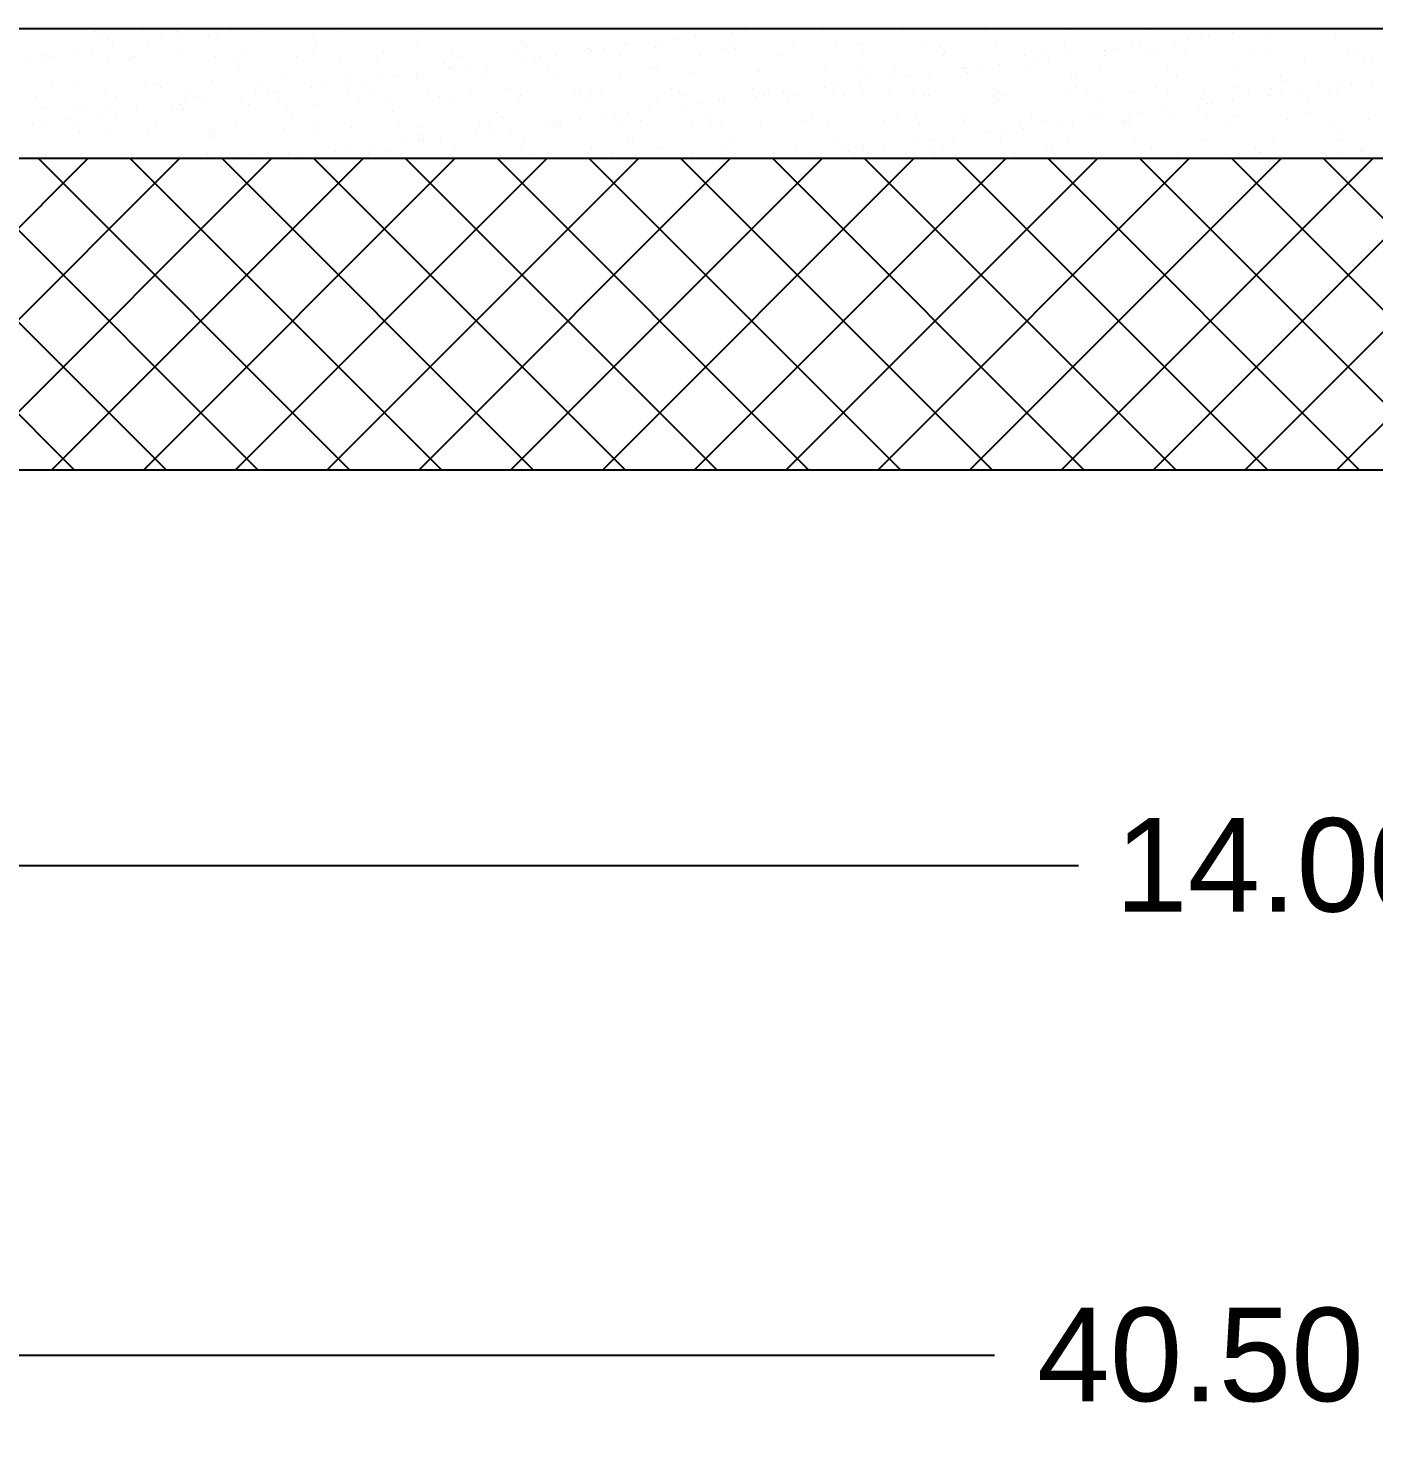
# Model space of a CAD drawing. Header units: metres. Extents: x 668617 to 675126, y 2286318 to 2293677.
# Drawn here: x 672264.296 to 672266.887, y 2287837.555 to 2287840.29 of the extents above; entities that cross this region are included whole.
import ezdxf

# ---------------------------------------------------------------- set-up
doc = ezdxf.new("R2010")
doc.units = ezdxf.units.M
doc.header["$MEASUREMENT"] = 0
doc.layers.add('DMTG_SECCIONES_VIALES', color=250, linetype='Continuous')
doc.styles.get("Standard").update_dxf_attribs({"font": 'arial.ttf'})
doc.dimstyles.get("Standard").update_dxf_attribs({"dimtxt": 0.18, "dimasz": 0.18, "dimexe": 0.18, "dimexo": 0.0625, "dimgap": 0.09, "dimtad": 0, "dimtih": 1, "dimtoh": 1, "dimdec": 4, "dimzin": 0, "dimdsep": 46, "dimtxsty": 'Standard', "dimcen": 0.09, "dimadec": 0, "dimazin": 0, "dimtfac": 1, "dimtdec": 4, "dimtofl": 0, "dimtmove": 0, "dimatfit": 3, "dimfxl": 1, "dimtolj": 1, "dimtzin": 0, "dimarcsym": 0})

# ---------------------------------------------------------------- blocks, each defined once
blk = doc.blocks.new('_ArchTick')
at = {"color": 0, "linetype": 'ByBlock', "const_width": 0.15}
blk.add_lwpolyline([(-0.5, -0.5), (0.5, 0.5)], dxfattribs=at)
blk = doc.blocks.new('*D433')
at = {"layer": 'Defpoints', "color": 0, "transparency": 16777216}
for p in [(672259.7035, 2287840.2898), (672273.7035, 2287840.2898), (672273.7035, 2287838.6778)]:
    blk.add_point(p, dxfattribs=at)
at = {"layer": 'DMTG_SECCIONES_VIALES', "color": 0, "lineweight": -2, "transparency": 16777216}
for p, q in [((672259.7035, 2287840.2273), (672259.7035, 2287838.4978)), ((672273.7035, 2287840.2273), (672273.7035, 2287838.4978)), ((672259.7035, 2287838.6778), (672266.3186, 2287838.6778)), ((672273.7035, 2287838.6778), (672267.0885, 2287838.6778))]:
    blk.add_line(p, q, dxfattribs=at)
at = {"layer": 'DMTG_SECCIONES_VIALES', "color": 0, "lineweight": -2, "transparency": 16777216, "xscale": 0.18, "yscale": 0.18, "zscale": 0.18, "rotation": 180}
blk.add_blockref('_ArchTick', (672259.7035, 2287838.6778), dxfattribs=at)
at = {"layer": 'DMTG_SECCIONES_VIALES', "color": 0, "lineweight": -2, "transparency": 16777216, "xscale": 0.18, "yscale": 0.18, "zscale": 0.18}
blk.add_blockref('_ArchTick', (672273.7035, 2287838.6778), dxfattribs=at)
at = {"layer": 'DMTG_SECCIONES_VIALES', "color": 0, "transparency": 16777216, "insert": (672266.7035, 2287838.6778), "char_height": 0.18, "attachment_point": 5}
blk.add_mtext('\\A1;14.00', dxfattribs=at)
blk = doc.blocks.new('*D422')
at = {"layer": 'Defpoints', "color": 0, "transparency": 16777216}
for p in [(672246.3035, 2287840.2898), (672286.8035, 2287840.2898), (672286.8035, 2287837.735)]:
    blk.add_point(p, dxfattribs=at)
at = {"layer": 'DMTG_SECCIONES_VIALES', "color": 0, "lineweight": -2, "transparency": 16777216}
for p, q in [((672246.3035, 2287840.2273), (672246.3035, 2287837.555)), ((672286.8035, 2287840.2273), (672286.8035, 2287837.555)), ((672246.3035, 2287837.735), (672266.1565, 2287837.735)), ((672286.8035, 2287837.735), (672266.9506, 2287837.735))]:
    blk.add_line(p, q, dxfattribs=at)
at = {"layer": 'DMTG_SECCIONES_VIALES', "color": 0, "lineweight": -2, "transparency": 16777216, "xscale": 0.18, "yscale": 0.18, "zscale": 0.18, "rotation": 180}
blk.add_blockref('_ArchTick', (672246.3035, 2287837.735), dxfattribs=at)
at = {"layer": 'DMTG_SECCIONES_VIALES', "color": 0, "lineweight": -2, "transparency": 16777216, "xscale": 0.18, "yscale": 0.18, "zscale": 0.18}
blk.add_blockref('_ArchTick', (672286.8035, 2287837.735), dxfattribs=at)
at = {"layer": 'DMTG_SECCIONES_VIALES', "color": 0, "transparency": 16777216, "insert": (672266.5535, 2287837.735), "char_height": 0.18, "attachment_point": 5}
blk.add_mtext('\\A1;40.50', dxfattribs=at)

msp = doc.modelspace()

# ---------------------------------------------------------------- linework, layer by layer
at = {"layer": 'DMTG_SECCIONES_VIALES'}
for p, q in [((672259.70355, 2287840.28977), (672273.70355, 2287840.28977)), ((672259.95355, 2287840.03977), (672273.45355, 2287840.03977)), ((672260.55355, 2287839.43977), (672272.85355, 2287839.43977))]:
    msp.add_line(p, q, dxfattribs=at)
at = {"layer": 'DMTG_SECCIONES_VIALES', "color": 18, "linetype": 'Continuous', "true_color": 0x000000}
for p, q in [((672264.38761, 2287840.28403), (672264.38761, 2287840.28403)), ((672264.4252, 2287840.28345), (672264.4252, 2287840.28345)), ((672264.43936, 2287840.27772), (672264.43936, 2287840.27772)), ((672264.51849, 2287840.2857), (672264.51849, 2287840.2857)), ((672264.5809, 2287840.28373), (672264.5809, 2287840.28373)), ((672264.64639, 2287840.28509), (672264.64639, 2287840.28509)), ((672264.66124, 2287840.28194), (672264.66124, 2287840.28194)), ((672264.68727, 2287840.28536), (672264.68727, 2287840.28536)), ((672264.73661, 2287840.28402), (672264.73661, 2287840.28402)), ((672264.89232, 2287840.2843), (672264.89232, 2287840.2843)), ((672265.04802, 2287840.28458), (672265.04802, 2287840.28458)), ((672265.20373, 2287840.28487), (672265.20373, 2287840.28487)), ((672265.35944, 2287840.28515), (672265.35944, 2287840.28515)), ((672265.51515, 2287840.28543), (672265.51515, 2287840.28543)), ((672265.64947, 2287840.28258), (672265.64947, 2287840.28258)), ((672265.67085, 2287840.28571), (672265.67085, 2287840.28571)), ((672265.67549, 2287840.28601), (672265.67549, 2287840.28601)), ((672265.82656, 2287840.286), (672265.82656, 2287840.286)), ((672265.98227, 2287840.28628), (672265.98227, 2287840.28628)), ((672266.13797, 2287840.28656), (672266.13797, 2287840.28656)), ((672266.21126, 2287840.2886), (672266.21126, 2287840.2886)), ((672266.29368, 2287840.28685), (672266.29368, 2287840.28685)), ((672266.44939, 2287840.28713), (672266.44939, 2287840.28713)), ((672266.6051, 2287840.28741), (672266.6051, 2287840.28741)), ((672266.61435, 2287840.28246), (672266.61435, 2287840.28246)), ((672266.63769, 2287840.28323), (672266.63769, 2287840.28323)), ((672266.66371, 2287840.28665), (672266.66371, 2287840.28665)), ((672266.7608, 2287840.28769), (672266.7608, 2287840.28769)), ((672266.80816, 2287840.28649), (672266.80816, 2287840.28649)), ((672264.41809, 2287840.24993), (672264.41809, 2287840.24993)), ((672264.44858, 2287840.26928), (672264.44858, 2287840.26928)), ((672264.45874, 2287840.25528), (672264.45874, 2287840.25528)), ((672264.52666, 2287840.26422), (672264.52666, 2287840.26422)), ((672264.55268, 2287840.26765), (672264.55268, 2287840.26765)), ((672264.59333, 2287840.273), (672264.59333, 2287840.273)), ((672264.64238, 2287840.2733), (672264.64238, 2287840.2733)), ((672264.84245, 2287840.27158), (672264.84245, 2287840.27158)), ((672264.85167, 2287840.26314), (672264.85167, 2287840.26314)), ((672265.04548, 2287840.26716), (672265.04548, 2287840.26716)), ((672265.24555, 2287840.26544), (672265.24555, 2287840.26544)), ((672265.25477, 2287840.257), (672265.25477, 2287840.257)), ((672265.37376, 2287840.25067), (672265.37376, 2287840.25067)), ((672265.40631, 2287840.25057), (672265.40631, 2287840.25057)), ((672265.44696, 2287840.25592), (672265.44696, 2287840.25592)), ((672265.44857, 2287840.26102), (672265.44857, 2287840.26102)), ((672265.50463, 2287840.25234), (672265.50463, 2287840.25234)), ((672265.51488, 2287840.26486), (672265.51488, 2287840.26486)), ((672265.5409, 2287840.26829), (672265.5409, 2287840.26829)), ((672265.58155, 2287840.27364), (672265.58155, 2287840.27364)), ((672265.63254, 2287840.25172), (672265.63254, 2287840.25172)), ((672265.64864, 2287840.2593), (672265.64864, 2287840.2593)), ((672265.65786, 2287840.25086), (672265.65786, 2287840.25086)), ((672265.76758, 2287840.25659), (672265.76758, 2287840.25659)), ((672265.85166, 2287840.25488), (672265.85166, 2287840.25488)), ((672265.89846, 2287840.25826), (672265.89846, 2287840.25826)), ((672266.02637, 2287840.25764), (672266.02637, 2287840.25764)), ((672266.05174, 2287840.25316), (672266.05174, 2287840.25316)), ((672266.16141, 2287840.26251), (672266.16141, 2287840.26251)), ((672266.25476, 2287840.24874), (672266.25476, 2287840.24874)), ((672266.29229, 2287840.26418), (672266.29229, 2287840.26418)), ((672266.36851, 2287840.24779), (672266.36851, 2287840.24779)), ((672266.39453, 2287840.25122), (672266.39453, 2287840.25122)), ((672266.4202, 2287840.26357), (672266.4202, 2287840.26357)), ((672266.43518, 2287840.25657), (672266.43518, 2287840.25657)), ((672266.5031, 2287840.26551), (672266.5031, 2287840.26551)), ((672266.52912, 2287840.26893), (672266.52912, 2287840.26893)), ((672266.55524, 2287840.26843), (672266.55524, 2287840.26843)), ((672266.56977, 2287840.27429), (672266.56977, 2287840.27429)), ((672266.68612, 2287840.2701), (672266.68612, 2287840.2701)), ((672266.81403, 2287840.26949), (672266.81403, 2287840.26949)), ((672264.29827, 2287840.22539), (672264.29827, 2287840.22539)), ((672264.32315, 2287840.23457), (672264.32315, 2287840.23457)), ((672264.32415, 2287840.23756), (672264.32415, 2287840.23756)), ((672264.34539, 2287840.23481), (672264.34539, 2287840.23481)), ((672264.39207, 2287840.2465), (672264.39207, 2287840.2465)), ((672264.45105, 2287840.23396), (672264.45105, 2287840.23396)), ((672264.49208, 2287840.22942), (672264.49208, 2287840.22942)), ((672264.5011, 2287840.23509), (672264.5011, 2287840.23509)), ((672264.5861, 2287840.23882), (672264.5861, 2287840.23882)), ((672264.65681, 2287840.23538), (672264.65681, 2287840.23538)), ((672264.69215, 2287840.2277), (672264.69215, 2287840.2277)), ((672264.71698, 2287840.24049), (672264.71698, 2287840.24049)), ((672264.81252, 2287840.23566), (672264.81252, 2287840.23566)), ((672264.84488, 2287840.23988), (672264.84488, 2287840.23988)), ((672264.89517, 2287840.22328), (672264.89517, 2287840.22328)), ((672264.96822, 2287840.23594), (672264.96822, 2287840.23594)), ((672264.97993, 2287840.24475), (672264.97993, 2287840.24475)), ((672265.09524, 2287840.22156), (672265.09524, 2287840.22156)), ((672265.11081, 2287840.24641), (672265.11081, 2287840.24641)), ((672265.12393, 2287840.23623), (672265.12393, 2287840.23623)), ((672265.17779, 2287840.22048), (672265.17779, 2287840.22048)), ((672265.23871, 2287840.2458), (672265.23871, 2287840.2458)), ((672265.2457, 2287840.22943), (672265.2457, 2287840.22943)), ((672265.27172, 2287840.23285), (672265.27172, 2287840.23285)), ((672265.27964, 2287840.23651), (672265.27964, 2287840.23651)), ((672265.31237, 2287840.2382), (672265.31237, 2287840.2382)), ((672265.38029, 2287840.24714), (672265.38029, 2287840.24714)), ((672265.43534, 2287840.23679), (672265.43534, 2287840.23679)), ((672265.59105, 2287840.23707), (672265.59105, 2287840.23707)), ((672265.74676, 2287840.23736), (672265.74676, 2287840.23736)), ((672265.90246, 2287840.23764), (672265.90246, 2287840.23764)), ((672266.05817, 2287840.23792), (672266.05817, 2287840.23792)), ((672266.06095, 2287840.24472), (672266.06095, 2287840.24472)), ((672266.16601, 2287840.22113), (672266.16601, 2287840.22113)), ((672266.21388, 2287840.23821), (672266.21388, 2287840.23821)), ((672266.23392, 2287840.23007), (672266.23392, 2287840.23007)), ((672266.25995, 2287840.2335), (672266.25995, 2287840.2335)), ((672266.30059, 2287840.23885), (672266.30059, 2287840.23885)), ((672266.36959, 2287840.23849), (672266.36959, 2287840.23849)), ((672266.45483, 2287840.24702), (672266.45483, 2287840.24702)), ((672266.46405, 2287840.23858), (672266.46405, 2287840.23858)), ((672266.52529, 2287840.23877), (672266.52529, 2287840.23877)), ((672266.65785, 2287840.2426), (672266.65785, 2287840.2426)), ((672266.681, 2287840.23905), (672266.681, 2287840.23905)), ((672266.75373, 2287840.22322), (672266.75373, 2287840.22322)), ((672266.83671, 2287840.23934), (672266.83671, 2287840.23934)), ((672266.85793, 2287840.24088), (672266.85793, 2287840.24088)), ((672266.86714, 2287840.23244), (672266.86714, 2287840.23244)), ((672266.88461, 2287840.22489), (672266.88461, 2287840.22489)), ((672264.70136, 2287840.21925), (672264.70136, 2287840.21925)), ((672264.78459, 2287840.19361), (672264.78459, 2287840.19361)), ((672264.91547, 2287840.19528), (672264.91547, 2287840.19528)), ((672264.97652, 2287840.19399), (672264.97652, 2287840.19399)), ((672265.00255, 2287840.19741), (672265.00255, 2287840.19741)), ((672265.0432, 2287840.20277), (672265.0432, 2287840.20277)), ((672265.04337, 2287840.19467), (672265.04337, 2287840.19467)), ((672265.10446, 2287840.21311), (672265.10446, 2287840.21311)), ((672265.11111, 2287840.21171), (672265.11111, 2287840.21171)), ((672265.13714, 2287840.21513), (672265.13714, 2287840.21513)), ((672265.17842, 2287840.19954), (672265.17842, 2287840.19954)), ((672265.29826, 2287840.21714), (672265.29826, 2287840.21714)), ((672265.3093, 2287840.20121), (672265.3093, 2287840.20121)), ((672265.4372, 2287840.20059), (672265.4372, 2287840.20059)), ((672265.49834, 2287840.21542), (672265.49834, 2287840.21542)), ((672265.50755, 2287840.20697), (672265.50755, 2287840.20697)), ((672265.57224, 2287840.20546), (672265.57224, 2287840.20546)), ((672265.70136, 2287840.211), (672265.70136, 2287840.211)), ((672265.70312, 2287840.20713), (672265.70312, 2287840.20713)), ((672265.83103, 2287840.20651), (672265.83103, 2287840.20651)), ((672265.90143, 2287840.20928), (672265.90143, 2287840.20928)), ((672265.91065, 2287840.20083), (672265.91065, 2287840.20083)), ((672265.96474, 2287840.19463), (672265.96474, 2287840.19463)), ((672265.96607, 2287840.21138), (672265.96607, 2287840.21138)), ((672265.99077, 2287840.19806), (672265.99077, 2287840.19806)), ((672266.03142, 2287840.20341), (672266.03142, 2287840.20341)), ((672266.09695, 2287840.21305), (672266.09695, 2287840.21305)), ((672266.09933, 2287840.21235), (672266.09933, 2287840.21235)), ((672266.10445, 2287840.20486), (672266.10445, 2287840.20486)), ((672266.12536, 2287840.21578), (672266.12536, 2287840.21578)), ((672266.22486, 2287840.21243), (672266.22486, 2287840.21243)), ((672266.30453, 2287840.20314), (672266.30453, 2287840.20314)), ((672266.31374, 2287840.19469), (672266.31374, 2287840.19469)), ((672266.3599, 2287840.2173), (672266.3599, 2287840.2173)), ((672266.49078, 2287840.21897), (672266.49078, 2287840.21897)), ((672266.50755, 2287840.19872), (672266.50755, 2287840.19872)), ((672266.61869, 2287840.21836), (672266.61869, 2287840.21836)), ((672266.70762, 2287840.197), (672266.70762, 2287840.197)), ((672264.34177, 2287840.18553), (672264.34177, 2287840.18553)), ((672264.39076, 2287840.18769), (672264.39076, 2287840.18769)), ((672264.44449, 2287840.17168), (672264.44449, 2287840.17168)), ((672264.52164, 2287840.18936), (672264.52164, 2287840.18936)), ((672264.54184, 2287840.18381), (672264.54184, 2287840.18381)), ((672264.55106, 2287840.17537), (672264.55106, 2287840.17537)), ((672264.6002, 2287840.17196), (672264.6002, 2287840.17196)), ((672264.64954, 2287840.18875), (672264.64954, 2287840.18875)), ((672264.74486, 2287840.17939), (672264.74486, 2287840.17939)), ((672264.75591, 2287840.17224), (672264.75591, 2287840.17224)), ((672264.77402, 2287840.16733), (672264.77402, 2287840.16733)), ((672264.84193, 2287840.17627), (672264.84193, 2287840.17627)), ((672264.86796, 2287840.1797), (672264.86796, 2287840.1797)), ((672264.90861, 2287840.18505), (672264.90861, 2287840.18505)), ((672264.91161, 2287840.17253), (672264.91161, 2287840.17253)), ((672264.94494, 2287840.17767), (672264.94494, 2287840.17767)), ((672264.95415, 2287840.16923), (672264.95415, 2287840.16923)), ((672265.06732, 2287840.17281), (672265.06732, 2287840.17281)), ((672265.14796, 2287840.17325), (672265.14796, 2287840.17325)), ((672265.22303, 2287840.17309), (672265.22303, 2287840.17309)), ((672265.34803, 2287840.17153), (672265.34803, 2287840.17153)), ((672265.37873, 2287840.17338), (672265.37873, 2287840.17338)), ((672265.53444, 2287840.17366), (672265.53444, 2287840.17366)), ((672265.55105, 2287840.16711), (672265.55105, 2287840.16711)), ((672265.69015, 2287840.17394), (672265.69015, 2287840.17394)), ((672265.76224, 2287840.16797), (672265.76224, 2287840.16797)), ((672265.83015, 2287840.17691), (672265.83015, 2287840.17691)), ((672265.84586, 2287840.17422), (672265.84586, 2287840.17422)), ((672265.85618, 2287840.18034), (672265.85618, 2287840.18034)), ((672265.89683, 2287840.18569), (672265.89683, 2287840.18569)), ((672266.00156, 2287840.17451), (672266.00156, 2287840.17451)), ((672266.15727, 2287840.17479), (672266.15727, 2287840.17479)), ((672266.16456, 2287840.16617), (672266.16456, 2287840.16617)), ((672266.29544, 2287840.16784), (672266.29544, 2287840.16784)), ((672266.31298, 2287840.17507), (672266.31298, 2287840.17507)), ((672266.42335, 2287840.16722), (672266.42335, 2287840.16722)), ((672266.46868, 2287840.17536), (672266.46868, 2287840.17536)), ((672266.55839, 2287840.17209), (672266.55839, 2287840.17209)), ((672266.62439, 2287840.17564), (672266.62439, 2287840.17564)), ((672266.68927, 2287840.17376), (672266.68927, 2287840.17376)), ((672266.71684, 2287840.18855), (672266.71684, 2287840.18855)), ((672266.75046, 2287840.16862), (672266.75046, 2287840.16862)), ((672266.7801, 2287840.17592), (672266.7801, 2287840.17592)), ((672266.81718, 2287840.17315), (672266.81718, 2287840.17315)), ((672266.81837, 2287840.17756), (672266.81837, 2287840.17756)), ((672266.8444, 2287840.18098), (672266.8444, 2287840.18098)), ((672266.88505, 2287840.18634), (672266.88505, 2287840.18634)), ((672264.30987, 2287840.15796), (672264.30987, 2287840.15796)), ((672264.3263, 2287840.13823), (672264.3263, 2287840.13823)), ((672264.39154, 2287840.13993), (672264.39154, 2287840.13993)), ((672264.46558, 2287840.15825), (672264.46558, 2287840.15825)), ((672264.57276, 2287840.14083), (672264.57276, 2287840.14083)), ((672264.58925, 2287840.14248), (672264.58925, 2287840.14248)), ((672264.59878, 2287840.14426), (672264.59878, 2287840.14426)), ((672264.62128, 2287840.15853), (672264.62128, 2287840.15853)), ((672264.63943, 2287840.14961), (672264.63943, 2287840.14961)), ((672264.70734, 2287840.15855), (672264.70734, 2287840.15855)), ((672264.72013, 2287840.14415), (672264.72013, 2287840.14415)), ((672264.73337, 2287840.16198), (672264.73337, 2287840.16198)), ((672264.77699, 2287840.15881), (672264.77699, 2287840.15881)), ((672264.84803, 2287840.14354), (672264.84803, 2287840.14354)), ((672264.9327, 2287840.15909), (672264.9327, 2287840.15909)), ((672264.98308, 2287840.1484), (672264.98308, 2287840.1484)), ((672265.08841, 2287840.15938), (672265.08841, 2287840.15938)), ((672265.11396, 2287840.15007), (672265.11396, 2287840.15007)), ((672265.24186, 2287840.14946), (672265.24186, 2287840.14946)), ((672265.24411, 2287840.15966), (672265.24411, 2287840.15966)), ((672265.35725, 2287840.16309), (672265.35725, 2287840.16309)), ((672265.37691, 2287840.15433), (672265.37691, 2287840.15433)), ((672265.39982, 2287840.15994), (672265.39982, 2287840.15994)), ((672265.50778, 2287840.156), (672265.50778, 2287840.156)), ((672265.55553, 2287840.16023), (672265.55553, 2287840.16023)), ((672265.56098, 2287840.14148), (672265.56098, 2287840.14148)), ((672265.587, 2287840.1449), (672265.587, 2287840.1449)), ((672265.62765, 2287840.15025), (672265.62765, 2287840.15025)), ((672265.63569, 2287840.15538), (672265.63569, 2287840.15538)), ((672265.69557, 2287840.15919), (672265.69557, 2287840.15919)), ((672265.71123, 2287840.16051), (672265.71123, 2287840.16051)), ((672265.72159, 2287840.16262), (672265.72159, 2287840.16262)), ((672265.75112, 2287840.16539), (672265.75112, 2287840.16539)), ((672265.76034, 2287840.15695), (672265.76034, 2287840.15695)), ((672265.77073, 2287840.16025), (672265.77073, 2287840.16025)), ((672265.86694, 2287840.16079), (672265.86694, 2287840.16079)), ((672265.90161, 2287840.16192), (672265.90161, 2287840.16192)), ((672265.95415, 2287840.16097), (672265.95415, 2287840.16097)), ((672266.02265, 2287840.16107), (672266.02265, 2287840.16107)), ((672266.02952, 2287840.1613), (672266.02952, 2287840.1613)), ((672266.15422, 2287840.15926), (672266.15422, 2287840.15926)), ((672266.16344, 2287840.15081), (672266.16344, 2287840.15081)), ((672266.17836, 2287840.16136), (672266.17836, 2287840.16136)), ((672266.33406, 2287840.16164), (672266.33406, 2287840.16164)), ((672266.35724, 2287840.15483), (672266.35724, 2287840.15483)), ((672266.48977, 2287840.16192), (672266.48977, 2287840.16192)), ((672266.5492, 2287840.14212), (672266.5492, 2287840.14212)), ((672266.55731, 2287840.15312), (672266.55731, 2287840.15312)), ((672266.56653, 2287840.14467), (672266.56653, 2287840.14467)), ((672266.57522, 2287840.14555), (672266.57522, 2287840.14555)), ((672266.61587, 2287840.1509), (672266.61587, 2287840.1509)), ((672266.64548, 2287840.16221), (672266.64548, 2287840.16221)), ((672266.68379, 2287840.15984), (672266.68379, 2287840.15984)), ((672266.70981, 2287840.16326), (672266.70981, 2287840.16326)), ((672266.76033, 2287840.1487), (672266.76033, 2287840.1487)), ((672266.80118, 2287840.16249), (672266.80118, 2287840.16249)), ((672264.37025, 2287840.11417), (672264.37025, 2287840.11417)), ((672264.40075, 2287840.13148), (672264.40075, 2287840.13148)), ((672264.43817, 2287840.12311), (672264.43817, 2287840.12311)), ((672264.4542, 2287840.13762), (672264.4542, 2287840.13762)), ((672264.46419, 2287840.12654), (672264.46419, 2287840.12654)), ((672264.50484, 2287840.13189), (672264.50484, 2287840.13189)), ((672264.59456, 2287840.13551), (672264.59456, 2287840.13551)), ((672264.79463, 2287840.13379), (672264.79463, 2287840.13379)), ((672264.80385, 2287840.12535), (672264.80385, 2287840.12535)), ((672264.99765, 2287840.12937), (672264.99765, 2287840.12937)), ((672265.16431, 2287840.11102), (672265.16431, 2287840.11102)), ((672265.19772, 2287840.12765), (672265.19772, 2287840.12765)), ((672265.20694, 2287840.11921), (672265.20694, 2287840.11921)), ((672265.32002, 2287840.1113), (672265.32002, 2287840.1113)), ((672265.35847, 2287840.11482), (672265.35847, 2287840.11482)), ((672265.40075, 2287840.12323), (672265.40075, 2287840.12323)), ((672265.42639, 2287840.12376), (672265.42639, 2287840.12376)), ((672265.45241, 2287840.12718), (672265.45241, 2287840.12718)), ((672265.47573, 2287840.11159), (672265.47573, 2287840.11159)), ((672265.49306, 2287840.13253), (672265.49306, 2287840.13253)), ((672265.60082, 2287840.12151), (672265.60082, 2287840.12151)), ((672265.61003, 2287840.11307), (672265.61003, 2287840.11307)), ((672265.63143, 2287840.11187), (672265.63143, 2287840.11187)), ((672265.78714, 2287840.11215), (672265.78714, 2287840.11215)), ((672265.80384, 2287840.11709), (672265.80384, 2287840.11709)), ((672265.94285, 2287840.11243), (672265.94285, 2287840.11243)), ((672265.96922, 2287840.11504), (672265.96922, 2287840.11504)), ((672266.00391, 2287840.11537), (672266.00391, 2287840.11537)), ((672266.09855, 2287840.11272), (672266.09855, 2287840.11272)), ((672266.1001, 2287840.11671), (672266.1001, 2287840.11671)), ((672266.20693, 2287840.11095), (672266.20693, 2287840.11095)), ((672266.22801, 2287840.11609), (672266.22801, 2287840.11609)), ((672266.25426, 2287840.113), (672266.25426, 2287840.113)), ((672266.34669, 2287840.11546), (672266.34669, 2287840.11546)), ((672266.36305, 2287840.12096), (672266.36305, 2287840.12096)), ((672266.40997, 2287840.11328), (672266.40997, 2287840.11328)), ((672266.41461, 2287840.1244), (672266.41461, 2287840.1244)), ((672266.44063, 2287840.12783), (672266.44063, 2287840.12783)), ((672266.48128, 2287840.13318), (672266.48128, 2287840.13318)), ((672266.49393, 2287840.12263), (672266.49393, 2287840.12263)), ((672266.56567, 2287840.11357), (672266.56567, 2287840.11357)), ((672266.62184, 2287840.12201), (672266.62184, 2287840.12201)), ((672266.72138, 2287840.11385), (672266.72138, 2287840.11385)), ((672266.75688, 2287840.12688), (672266.75688, 2287840.12688)), ((672266.87709, 2287840.11413), (672266.87709, 2287840.11413)), ((672264.30358, 2287840.10539), (672264.30358, 2287840.10539)), ((672264.3296, 2287840.10882), (672264.3296, 2287840.10882)), ((672264.38578, 2287840.10961), (672264.38578, 2287840.10961)), ((672264.39391, 2287840.09135), (672264.39391, 2287840.09135)), ((672264.44425, 2287840.09162), (672264.44425, 2287840.09162)), ((672264.52479, 2287840.09302), (672264.52479, 2287840.09302)), ((672264.54148, 2287840.10989), (672264.54148, 2287840.10989)), ((672264.64432, 2287840.08991), (672264.64432, 2287840.08991)), ((672264.65269, 2287840.09241), (672264.65269, 2287840.09241)), ((672264.69719, 2287840.11017), (672264.69719, 2287840.11017)), ((672264.78774, 2287840.09727), (672264.78774, 2287840.09727)), ((672264.84735, 2287840.08549), (672264.84735, 2287840.08549)), ((672264.8529, 2287840.11045), (672264.8529, 2287840.11045)), ((672264.91862, 2287840.09894), (672264.91862, 2287840.09894)), ((672265.0086, 2287840.11074), (672265.0086, 2287840.11074)), ((672265.04652, 2287840.09833), (672265.04652, 2287840.09833)), ((672265.04742, 2287840.08377), (672265.04742, 2287840.08377)), ((672265.15721, 2287840.08832), (672265.15721, 2287840.08832)), ((672265.18157, 2287840.10319), (672265.18157, 2287840.10319)), ((672265.18324, 2287840.09174), (672265.18324, 2287840.09174)), ((672265.22389, 2287840.0971), (672265.22389, 2287840.0971)), ((672265.2918, 2287840.10604), (672265.2918, 2287840.10604)), ((672265.31245, 2287840.10486), (672265.31245, 2287840.10486)), ((672265.31782, 2287840.10946), (672265.31782, 2287840.10946)), ((672265.44035, 2287840.10425), (672265.44035, 2287840.10425)), ((672265.57539, 2287840.10912), (672265.57539, 2287840.10912)), ((672265.70627, 2287840.11079), (672265.70627, 2287840.11079)), ((672265.83418, 2287840.11017), (672265.83418, 2287840.11017)), ((672266.01313, 2287840.10693), (672266.01313, 2287840.10693)), ((672266.14543, 2287840.08896), (672266.14543, 2287840.08896)), ((672266.17146, 2287840.09239), (672266.17146, 2287840.09239)), ((672266.21211, 2287840.09774), (672266.21211, 2287840.09774)), ((672266.28002, 2287840.10668), (672266.28002, 2287840.10668)), ((672266.30604, 2287840.11011), (672266.30604, 2287840.11011)), ((672266.40701, 2287840.10923), (672266.40701, 2287840.10923)), ((672266.41622, 2287840.10079), (672266.41622, 2287840.10079)), ((672266.61003, 2287840.10481), (672266.61003, 2287840.10481)), ((672266.8101, 2287840.10309), (672266.8101, 2287840.10309)), ((672266.81932, 2287840.09465), (672266.81932, 2287840.09465)), ((672264.65354, 2287840.08146), (672264.65354, 2287840.08146)), ((672264.91406, 2287840.05631), (672264.91406, 2287840.05631)), ((672264.95471, 2287840.06166), (672264.95471, 2287840.06166)), ((672265.02262, 2287840.0706), (672265.02262, 2287840.0706)), ((672265.04865, 2287840.07403), (672265.04865, 2287840.07403)), ((672265.05663, 2287840.07532), (672265.05663, 2287840.07532)), ((672265.0893, 2287840.07938), (672265.0893, 2287840.07938)), ((672265.25044, 2287840.07935), (672265.25044, 2287840.07935)), ((672265.38005, 2287840.05798), (672265.38005, 2287840.05798)), ((672265.45051, 2287840.07763), (672265.45051, 2287840.07763)), ((672265.45973, 2287840.06918), (672265.45973, 2287840.06918)), ((672265.51093, 2287840.05965), (672265.51093, 2287840.05965)), ((672265.63884, 2287840.05904), (672265.63884, 2287840.05904)), ((672265.65353, 2287840.07321), (672265.65353, 2287840.07321)), ((672265.77388, 2287840.06391), (672265.77388, 2287840.06391)), ((672265.85361, 2287840.07149), (672265.85361, 2287840.07149)), ((672265.86282, 2287840.06304), (672265.86282, 2287840.06304)), ((672265.90228, 2287840.05695), (672265.90228, 2287840.05695)), ((672265.90476, 2287840.06558), (672265.90476, 2287840.06558)), ((672265.94293, 2287840.0623), (672265.94293, 2287840.0623)), ((672266.01084, 2287840.07124), (672266.01084, 2287840.07124)), ((672266.03267, 2287840.06496), (672266.03267, 2287840.06496)), ((672266.03687, 2287840.07467), (672266.03687, 2287840.07467)), ((672266.05663, 2287840.06707), (672266.05663, 2287840.06707)), ((672266.07752, 2287840.08002), (672266.07752, 2287840.08002)), ((672266.16771, 2287840.06983), (672266.16771, 2287840.06983)), ((672266.2567, 2287840.06535), (672266.2567, 2287840.06535)), ((672266.26592, 2287840.0569), (672266.26592, 2287840.0569)), ((672266.29859, 2287840.0715), (672266.29859, 2287840.0715)), ((672266.4265, 2287840.07088), (672266.4265, 2287840.07088)), ((672266.45972, 2287840.06093), (672266.45972, 2287840.06093)), ((672266.56154, 2287840.07575), (672266.56154, 2287840.07575)), ((672266.65979, 2287840.05921), (672266.65979, 2287840.05921)), ((672266.69242, 2287840.07742), (672266.69242, 2287840.07742)), ((672266.82032, 2287840.0768), (672266.82032, 2287840.0768)), ((672264.32917, 2287840.04619), (672264.32917, 2287840.04619)), ((672264.32945, 2287840.04189), (672264.32945, 2287840.04189)), ((672264.45735, 2287840.04128), (672264.45735, 2287840.04128)), ((672264.48487, 2287840.04647), (672264.48487, 2287840.04647)), ((672264.49402, 2287840.04602), (672264.49402, 2287840.04602)), ((672264.5924, 2287840.04614), (672264.5924, 2287840.04614)), ((672264.64058, 2287840.04676), (672264.64058, 2287840.04676)), ((672264.69704, 2287840.0416), (672264.69704, 2287840.0416)), ((672264.72328, 2287840.04781), (672264.72328, 2287840.04781)), ((672264.79629, 2287840.04704), (672264.79629, 2287840.04704)), ((672264.82012, 2287840.04394), (672264.82012, 2287840.04394)), ((672264.85118, 2287840.0472), (672264.85118, 2287840.0472)), ((672264.88803, 2287840.05288), (672264.88803, 2287840.05288)), ((672264.89711, 2287840.03988), (672264.89711, 2287840.03988)), ((672264.952, 2287840.04732), (672264.952, 2287840.04732)), ((672264.98623, 2287840.05206), (672264.98623, 2287840.05206)), ((672265.1077, 2287840.0476), (672265.1077, 2287840.0476)), ((672265.11711, 2287840.05373), (672265.11711, 2287840.05373)), ((672265.24501, 2287840.05312), (672265.24501, 2287840.05312)), ((672265.26341, 2287840.04789), (672265.26341, 2287840.04789)), ((672265.41912, 2287840.04817), (672265.41912, 2287840.04817)), ((672265.57482, 2287840.04845), (672265.57482, 2287840.04845)), ((672265.73053, 2287840.04874), (672265.73053, 2287840.04874)), ((672265.80834, 2287840.04458), (672265.80834, 2287840.04458)), ((672265.87625, 2287840.05352), (672265.87625, 2287840.05352)), ((672265.88624, 2287840.04902), (672265.88624, 2287840.04902)), ((672266.04194, 2287840.0493), (672266.04194, 2287840.0493)), ((672266.19765, 2287840.04959), (672266.19765, 2287840.04959)), ((672266.35336, 2287840.04987), (672266.35336, 2287840.04987)), ((672266.50907, 2287840.05015), (672266.50907, 2287840.05015)), ((672266.66477, 2287840.05043), (672266.66477, 2287840.05043)), ((672266.66901, 2287840.05076), (672266.66901, 2287840.05076)), ((672266.75591, 2287840.03988), (672266.75591, 2287840.03988)), ((672266.79656, 2287840.04523), (672266.79656, 2287840.04523)), ((672266.82048, 2287840.05072), (672266.82048, 2287840.05072)), ((672266.86282, 2287840.05479), (672266.86282, 2287840.05479)), ((672266.86447, 2287840.05417), (672266.86447, 2287840.05417))]:
    msp.add_line(p, q, dxfattribs=at)
at = {"layer": 'DMTG_SECCIONES_VIALES', "color": 252, "linetype": 'Continuous', "true_color": 0x939598}
for p, q in [((672264.38449, 2287839.43977), (672263.78449, 2287840.03977)), ((672263.81118, 2287839.43977), (672264.41118, 2287840.03977)), ((672264.56126, 2287839.43977), (672263.96126, 2287840.03977)), ((672263.98796, 2287839.43977), (672264.58796, 2287840.03977)), ((672264.73804, 2287839.43977), (672264.13804, 2287840.03977)), ((672264.16474, 2287839.43977), (672264.76474, 2287840.03977)), ((672264.91482, 2287839.43977), (672264.31482, 2287840.03977)), ((672264.34151, 2287839.43977), (672264.94151, 2287840.03977)), ((672265.09159, 2287839.43977), (672264.49159, 2287840.03977)), ((672264.51829, 2287839.43977), (672265.11829, 2287840.03977)), ((672265.26837, 2287839.43977), (672264.66837, 2287840.03977)), ((672264.69507, 2287839.43977), (672265.29507, 2287840.03977)), ((672265.44515, 2287839.43977), (672264.84515, 2287840.03977)), ((672264.87184, 2287839.43977), (672265.47184, 2287840.03977)), ((672265.62192, 2287839.43977), (672265.02192, 2287840.03977)), ((672265.04862, 2287839.43977), (672265.64862, 2287840.03977)), ((672265.7987, 2287839.43977), (672265.1987, 2287840.03977)), ((672265.2254, 2287839.43977), (672265.8254, 2287840.03977)), ((672265.97548, 2287839.43977), (672265.37548, 2287840.03977)), ((672265.40217, 2287839.43977), (672266.00217, 2287840.03977)), ((672266.15226, 2287839.43977), (672265.55226, 2287840.03977)), ((672265.57895, 2287839.43977), (672266.17895, 2287840.03977)), ((672266.32903, 2287839.43977), (672265.72903, 2287840.03977)), ((672265.75573, 2287839.43977), (672266.35573, 2287840.03977)), ((672266.50581, 2287839.43977), (672265.90581, 2287840.03977)), ((672265.9325, 2287839.43977), (672266.5325, 2287840.03977)), ((672266.68259, 2287839.43977), (672266.08259, 2287840.03977)), ((672266.10928, 2287839.43977), (672266.70928, 2287840.03977)), ((672266.85936, 2287839.43977), (672266.25936, 2287840.03977)), ((672266.28606, 2287839.43977), (672266.88606, 2287840.03977)), ((672267.03614, 2287839.43977), (672266.43614, 2287840.03977)), ((672266.46283, 2287839.43977), (672267.06283, 2287840.03977)), ((672267.21292, 2287839.43977), (672266.61292, 2287840.03977)), ((672266.63961, 2287839.43977), (672267.23961, 2287840.03977)), ((672267.38969, 2287839.43977), (672266.78969, 2287840.03977)), ((672266.81639, 2287839.43977), (672267.41639, 2287840.03977))]:
    msp.add_line(p, q, dxfattribs=at)

# ---------------------------------------------------------------- dimensions: what is measured, and where the dimension line sits
at = {"layer": 'DMTG_SECCIONES_VIALES'}
for base, p1, p2, picture, middle in [((672286.80355, 2287837.73504), (672246.30355, 2287840.28977), (672286.80355, 2287840.28977), '*D422', (672266.55355, 2287837.73504)), ((672273.70355, 2287838.67778), (672259.70355, 2287840.28977), (672273.70355, 2287840.28977), '*D433', (672266.70355, 2287838.67778))]:
    dim = msp.add_linear_dim(base=base, p1=p1, p2=p2, dimstyle='Standard', override={"dimdec": 2, "dimblk1": 'ArchTick', "dimblk2": 'ArchTick', "dimsah": 1}, dxfattribs=at)
    dim.commit()
    dim.dimension.update_dxf_attribs({"geometry": picture, "text_midpoint": middle})

doc.saveas('drawing.dxf')
